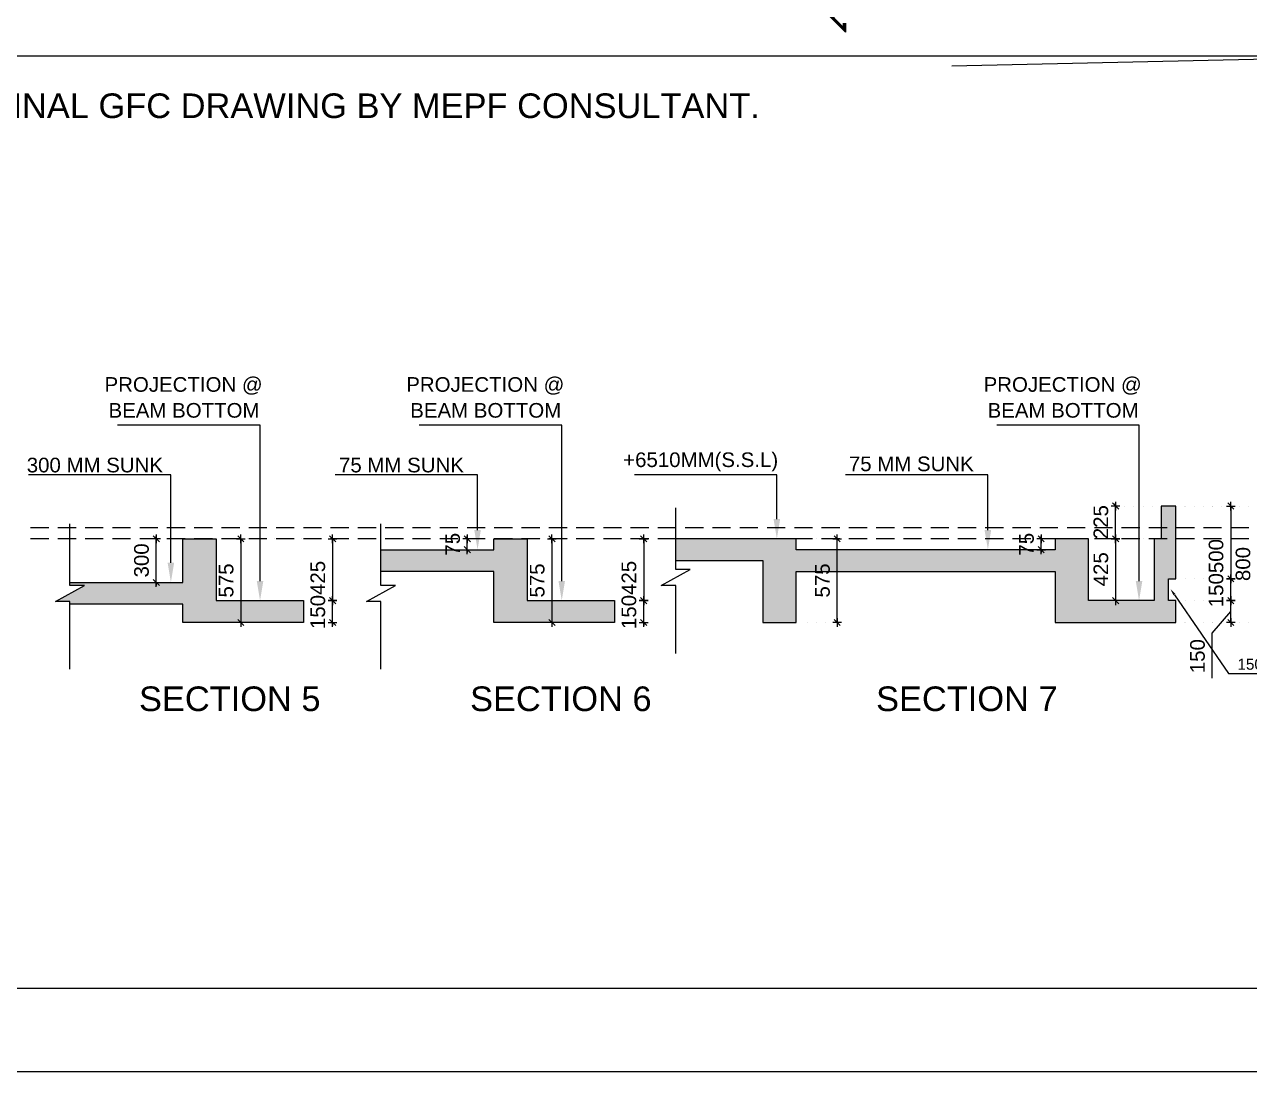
# Model space of a CAD drawing. Header units: millimetres. Extents: x -1303 to 98744, y -1303 to 90097.
# Drawn here: x 16656 to 32673, y 7 to 13691 of the extents above; entities that cross this region are included whole.
import ezdxf

# ---------------------------------------------------------------- set-up
doc = ezdxf.new("R2010")
doc.units = ezdxf.units.MM
doc.layers.add('PDF_Geometry', color=7, linetype='Continuous')
doc.layers.add('PDF_Text', color=7, linetype='Continuous')
doc.layers.add('PDF_Solid Fills', color=192, linetype='Continuous', true_color=0xc2c0c0c0)
doc.styles.add('PDF Arial-Black', font='arial.ttf')
doc.styles.add('PDF ArialMT', font='arial.ttf')
doc.styles.add('PDF Swiss721BT-LightCondensed', font='arial.ttf')

msp = doc.modelspace()

# ---------------------------------------------------------------- hatches: boundary and pattern name
at = {"layer": 'PDF_Solid Fills', "true_color": 0x0000f7}
h = msp.add_hatch(color=254, dxfattribs=at)
h.paths.add_polyline_path([(30568.84278, 6161.0661), (30568.84278, 6969.44845), (30131.39274, 6969.44845), (30131.39274, 6826.76303), (26745.86884, 6826.76303), (26745.86884, 6969.44845), (25171.41893, 6969.44845), (25171.41893, 6684.1618), (26308.41879, 6684.1618), (26308.41879, 5875.77945), (26745.86884, 5875.77945), (26745.86884, 6541.47637), (30131.39274, 6541.47637), (30131.39274, 5875.77945), (31710.07412, 5875.77945), (31710.07412, 6161.0661), (31614.95049, 6161.0661), (31614.95049, 6446.43746), (31710.07412, 6446.43746), (31710.07412, 6969.44845), (31424.78591, 6969.44845), (31424.78591, 6161.0661)], flags=0)
h.paths.add_polyline_path([(31710.07412, 6969.44845), (31710.07412, 7397.42054), (31519.90953, 7397.42054), (31519.90953, 6969.44845)], flags=0)
at = {"layer": 'PDF_Solid Fills'}
for points in [[(19163.30846, 6161.0661), (19163.30846, 6969.44845), (18725.85842, 6969.44845), (18725.85842, 6398.87566), (17249.74707, 6398.87566), (17249.74707, 6360.03043), (17439.23396, 6360.03043), (17249.74707, 6255.59725), (17060.26225, 6151.07987), (17249.74707, 6151.07987), (17249.74707, 6113.589), (18725.85842, 6113.589), (18725.85842, 5875.77945), (20304.53773, 5875.77945), (20304.53773, 6161.0661)], [(23230.77648, 6161.0661), (23230.77648, 6969.44845), (22793.24173, 6969.44845), (22793.24173, 6826.76303), (21317.13245, 6826.76303), (21317.13245, 6541.47637), (22793.24173, 6541.47637), (22793.24173, 5875.77945), (24371.92311, 5875.77945), (24371.92311, 6161.0661)]]:
    msp.add_hatch(color=256, dxfattribs=at).paths.add_polyline_path(points)

# ---------------------------------------------------------------- linework, layer by layer
at = {"layer": 'PDF_Geometry', "lineweight": 0}
for points in [[(6.54583, 6.54583), (97433.8658, 6.54583), (97433.8658, 88787.25523), (6.54583, 88787.25523)], [(1161.74035, 13281.54944), (80883.69126, 13281.54944), (80883.69126, 87632.06458), (1161.74035, 87632.06458)], [(1161.74035, 1094.88274), (96279.51452, 1094.88274), (96279.51452, 87632.06407), (1161.74035, 87632.06407)]]:
    msp.add_lwpolyline(points, close=True, dxfattribs=at)
at = {"layer": 'PDF_Geometry', "color": 9, "lineweight": 0, "true_color": 0xc0c0c0}
for points in [[(28778.92618, 13152.0657), (74523.7764, 14166.77512), (74523.7764, 15564.85614)], [(16973.94045, 7112.04917), (16736.13037, 7112.04917)], [(17330.22993, 7112.04917), (17092.42192, 7112.04917)], [(17686.52148, 7112.04917), (17448.71141, 7112.04917)], [(18043.65809, 7112.04917), (17805.84801, 7112.04917)], [(18399.94965, 7112.04917), (18162.13957, 7112.04917)], [(18757.08626, 7112.04917), (18519.27618, 7112.04917)], [(19113.37574, 7112.04917), (18875.56773, 7112.04917)], [(19469.66729, 7112.04917), (19231.85722, 7112.04917)], [(19826.8039, 7112.04917), (19588.9959, 7112.04917)], [(20183.09546, 7112.04917), (19945.28538, 7112.04917)], [(20540.23207, 7112.04917), (20302.42199, 7112.04917)], [(20896.52362, 7112.04917), (20658.71354, 7112.04917)], [(21252.8131, 7112.04917), (21015.0051, 7112.04917)], [(21609.94971, 7112.04917), (21372.14171, 7112.04917)], [(21966.24127, 7112.04917), (21728.43119, 7112.04917)], [(22323.37788, 7112.04917), (22085.56987, 7112.04917)], [(22679.66943, 7112.04917), (22441.85935, 7112.04917)], [(23035.95892, 7112.04917), (22798.15091, 7112.04917)], [(23393.0976, 7112.04917), (23155.28752, 7112.04917)], [(23749.38708, 7112.04917), (23511.57907, 7112.04917)], [(24105.67863, 7112.04917), (23868.71568, 7112.04917)], [(24462.81524, 7112.04917), (24225.00516, 7112.04917)], [(24819.1068, 7112.04917), (24581.29672, 7112.04917)], [(25176.24341, 7112.04917), (24938.43333, 7112.04917)], [(25532.53289, 7112.04917), (25294.72488, 7112.04917)], [(25888.82445, 7112.04917), (25651.01437, 7112.04917)], [(26245.96105, 7112.04917), (26008.15305, 7112.04917)], [(26602.25261, 7112.04917), (26364.44253, 7112.04917)], [(26959.38922, 7112.04917), (26721.57914, 7112.04917)], [(27315.68077, 7112.04917), (27077.87069, 7112.04917)], [(27671.97026, 7112.04917), (27434.16225, 7112.04917)], [(28029.10686, 7112.04917), (27791.29886, 7112.04917)], [(28385.39842, 7112.04917), (28147.58834, 7112.04917)], [(28742.53503, 7112.04917), (28504.72702, 7112.04917)], [(29098.82658, 7112.04917), (28861.0165, 7112.04917)], [(29455.11607, 7112.04917), (29217.30806, 7112.04917)], [(29812.25475, 7112.04917), (29574.44467, 7112.04917)], [(30168.54423, 7112.04917), (29930.73622, 7112.04917)], [(30524.83579, 7112.04917), (30287.87283, 7112.04917)], [(30881.97239, 7112.04917), (30644.16231, 7112.04917)], [(31238.26395, 7112.04917), (31000.45387, 7112.04917)], [(31595.40056, 7112.04917), (31357.59048, 7112.04917)], [(31951.69004, 7112.04917), (31713.88203, 7112.04917)], [(32307.9816, 7112.04917), (32071.01864, 7112.04917)], [(32665.1182, 7112.04917), (32427.3102, 7112.04917)], [(16973.94045, 6969.02541), (16736.13037, 6969.02541)], [(17330.22993, 6969.02541), (17092.42192, 6969.02541)], [(17686.52148, 6969.02541), (17448.71141, 6969.02541)], [(18043.65809, 6969.02541), (17805.84801, 6969.02541)], [(18399.94965, 6969.02541), (18162.13957, 6969.02541)], [(18757.08626, 6969.02541), (18519.27618, 6969.02541)], [(19113.37574, 6969.02541), (18875.56773, 6969.02541)], [(19469.66729, 6969.02541), (19231.85722, 6969.02541)], [(19826.8039, 6969.02541), (19588.9959, 6969.02541)], [(20183.09546, 6969.02541), (19945.28538, 6969.02541)], [(20540.23207, 6969.02541), (20302.42199, 6969.02541)], [(20896.52362, 6969.02541), (20658.71354, 6969.02541)], [(21252.8131, 6969.02541), (21015.0051, 6969.02541)], [(21609.94971, 6969.02541), (21372.14171, 6969.02541)], [(21966.24127, 6969.02541), (21728.43119, 6969.02541)], [(22323.37788, 6969.02541), (22085.56987, 6969.02541)], [(22679.66943, 6969.02541), (22441.85935, 6969.02541)], [(23035.95892, 6969.02541), (22798.15091, 6969.02541)], [(23393.0976, 6969.02541), (23155.28752, 6969.02541)], [(23749.38708, 6969.02541), (23511.57907, 6969.02541)], [(24105.67863, 6969.02541), (23868.71568, 6969.02541)], [(24462.81524, 6969.02541), (24225.00516, 6969.02541)], [(24819.1068, 6969.02541), (24581.29672, 6969.02541)], [(25176.24341, 6969.02541), (24938.43333, 6969.02541)], [(25532.53289, 6969.02541), (25294.72488, 6969.02541)], [(25888.82445, 6969.02541), (25651.01437, 6969.02541)], [(26245.96105, 6969.02541), (26008.15305, 6969.02541)], [(26602.25261, 6969.02541), (26364.44253, 6969.02541)], [(26959.38922, 6969.02541), (26721.57914, 6969.02541)], [(27315.68077, 6969.02541), (27077.87069, 6969.02541)], [(27671.97026, 6969.02541), (27434.16225, 6969.02541)], [(28029.10686, 6969.02541), (27791.29886, 6969.02541)], [(28385.39842, 6969.02541), (28147.58834, 6969.02541)], [(28742.53503, 6969.02541), (28504.72702, 6969.02541)], [(29098.82658, 6969.02541), (28861.0165, 6969.02541)], [(29455.11607, 6969.02541), (29217.30806, 6969.02541)], [(29812.25475, 6969.02541), (29574.44467, 6969.02541)], [(30168.54423, 6969.02541), (29930.73622, 6969.02541)], [(30524.83579, 6969.02541), (30287.87283, 6969.02541)], [(30881.97239, 6969.02541), (30644.16231, 6969.02541)], [(31238.26395, 6969.02541), (31000.45387, 6969.02541)], [(31595.40056, 6969.02541), (31357.59048, 6969.02541)], [(31951.69004, 6969.02541), (31713.88203, 6969.02541)], [(32307.9816, 6969.02541), (32071.01864, 6969.02541)], [(32665.1182, 6969.02541), (32427.3102, 6969.02541)]]:
    msp.add_lwpolyline(points, dxfattribs=at)
at = {"layer": 'PDF_Geometry', "color": 1, "lineweight": 0}
for points in [[(27388.46101, 13708.92905), (27388.46101, 13589.60045), (27093.10444, 13884.95806), (27388.46101, 14180.31565), (27388.46101, 14060.142)], [(27379.15299, 13708.92905), (27379.15299, 13612.45107), (27105.79889, 13884.95806), (27379.15299, 14157.46607), (27379.15299, 14060.142)], [(27368.99578, 13708.92905), (27368.99578, 13634.45457), (27119.33838, 13884.95806), (27368.99578, 14134.61545), (27368.99578, 14060.142)], [(27359.68776, 13708.92905), (27359.68776, 13657.30415), (27132.87995, 13884.95806), (27359.68776, 14111.76586), (27359.68776, 14060.142)], [(19735.40349, 6417.24014), (19735.40349, 8455.96753), (17873.55171, 8455.96753)], [(23679.9912, 6417.24014), (23679.9912, 8455.96753), (21818.13942, 8455.96753)], [(31228.10674, 6417.24014), (31228.10674, 8455.96753), (29367.10208, 8455.96753)], [(18569.2089, 6655.04919), (18569.2089, 7806.01262), (16708.20218, 7806.01262)], [(22579.80606, 7083.2754), (22579.80606, 7806.01262), (20717.95428, 7806.01262)], [(26493.07915, 7225.45307), (26493.07915, 7806.01262), (24631.22737, 7806.01262)], [(29251.15991, 7083.2754), (29251.15991, 7806.01262), (27390.15319, 7806.01262)]]:
    msp.add_lwpolyline(points, dxfattribs=at)
at = {"layer": 'PDF_Geometry', "lineweight": 0}
for points in [[(25171.1648, 5469.38833), (25171.1648, 6357.1528), (24981.59527, 6357.1528), (25360.73641, 6566.18808), (25171.1648, 6566.18808), (25171.1648, 7371.86222)], [(30921.7479, 7397.25111), (30921.7479, 7397.25111)], [(31042.76868, 7397.25111), (31042.76868, 7397.25111)], [(31161.25016, 7397.25111), (31161.25016, 7397.25111)], [(31280.57876, 7397.25111), (31280.57876, 7397.25111)], [(31399.06024, 7397.25111), (31399.06024, 7397.25111)], [(31519.23389, 7397.25111), (31519.23389, 7397.25111)], [(31709.65055, 7397.25111), (31709.65055, 7397.25111)], [(31709.65055, 7397.25111), (31709.65055, 7397.25111)], [(31828.97708, 7397.25111), (31828.97708, 7397.25111)], [(31830.67133, 7397.25111), (31830.67133, 7397.25111)], [(31947.45856, 7397.25111), (31947.45856, 7397.25111)], [(31949.99786, 7397.25111), (31949.99786, 7397.25111)], [(32066.78716, 7397.25111), (32066.78716, 7397.25111)], [(32068.47934, 7397.25111), (32068.47934, 7397.25111)], [(32185.26864, 7397.25111), (32185.26864, 7397.25111)], [(32187.80794, 7397.25111), (32187.80794, 7397.25111)], [(32304.59724, 7397.25111), (32304.59724, 7397.25111)], [(32306.28942, 7397.25111), (32306.28942, 7397.25111)], [(32423.07872, 7397.25111), (32423.07872, 7397.25111)], [(32428.15525, 7397.25111), (32428.15525, 7397.25111)], [(32542.40525, 7397.25111), (32542.40525, 7397.25111)], [(32660.88672, 7397.25111), (32660.88672, 7397.25111)], [(17248.98673, 5262.89184), (17248.98673, 6150.65682), (17060.26225, 6150.65682), (17438.55627, 6359.6921), (17248.98673, 6359.6921), (17248.98673, 7165.36573)], [(21317.13245, 5262.89184), (21317.13245, 6150.65682), (21127.56084, 6150.65682), (21505.85693, 6359.6921), (21317.13245, 6359.6921), (21317.13245, 7165.36573)], [(18378.79224, 6969.02541), (18378.79224, 6969.02541)], [(18552.28298, 6969.02541), (18552.28298, 6969.02541)], [(18725.77371, 6969.02541), (18725.77371, 6969.02541)], [(19163.30846, 6969.02541), (19163.30846, 6969.02541)], [(19163.30846, 6969.02541), (19163.30846, 6969.02541)], [(19324.10475, 6969.02541), (19324.10475, 6969.02541)], [(19329.18129, 6969.02541), (19329.18129, 6969.02541)], [(19448.50989, 6969.02541), (19448.50989, 6969.02541)], [(19484.90104, 6969.02541), (19484.90104, 6969.02541)], [(19566.99136, 6969.02541), (19566.99136, 6969.02541)], [(19686.31997, 6969.02541), (19686.31997, 6969.02541)], [(19804.80144, 6969.02541), (19804.80144, 6969.02541)], [(19924.12797, 6969.02541), (19924.12797, 6969.02541)], [(20042.60945, 6969.02541), (20042.60945, 6969.02541)], [(20161.09093, 6969.02541), (20161.09093, 6969.02541)], [(20280.41953, 6969.02541), (20280.41953, 6969.02541)], [(20398.90101, 6969.02541), (20398.90101, 6969.02541)], [(20518.22753, 6969.02541), (20518.22753, 6969.02541)], [(20684.10243, 6969.02541), (20684.10243, 6969.02541)], [(22446.09083, 6969.02541), (22446.09083, 6969.02541)], [(22619.58157, 6969.02541), (22619.58157, 6969.02541)], [(22793.0723, 6969.02541), (22793.0723, 6969.02541)], [(23230.60706, 6969.02541), (23230.60706, 6969.02541)], [(23230.60706, 6969.02541), (23230.60706, 6969.02541)], [(23391.40335, 6969.02541), (23391.40335, 6969.02541)], [(23396.48195, 6969.02541), (23396.48195, 6969.02541)], [(23515.81055, 6969.02541), (23515.81055, 6969.02541)], [(23552.19964, 6969.02541), (23552.19964, 6969.02541)], [(23634.29203, 6969.02541), (23634.29203, 6969.02541)], [(23753.61856, 6969.02541), (23753.61856, 6969.02541)], [(23872.10004, 6969.02541), (23872.10004, 6969.02541)], [(23991.42864, 6969.02541), (23991.42864, 6969.02541)], [(24109.91012, 6969.02541), (24109.91012, 6969.02541)], [(24229.23665, 6969.02541), (24229.23665, 6969.02541)], [(24347.71812, 6969.02541), (24347.71812, 6969.02541)], [(24466.1996, 6969.02541), (24466.1996, 6969.02541)], [(24585.5282, 6969.02541), (24585.5282, 6969.02541)], [(24752.24815, 6969.02541), (24752.24815, 6969.02541)], [(26745.27585, 6969.02541), (26745.27585, 6969.02541)], [(26895.06987, 6969.02541), (26895.06987, 6969.02541)], [(27013.55135, 6969.02541), (27013.55135, 6969.02541)], [(27132.87995, 6969.02541), (27132.87995, 6969.02541)], [(27282.67397, 6969.02541), (27282.67397, 6969.02541)], [(29980.66687, 6969.02541), (29980.66687, 6969.02541)], [(30131.30802, 6969.02541), (30131.30802, 6969.02541)], [(30568.84278, 6969.02541), (30568.84278, 6969.02541)], [(30745.71787, 6969.02541), (30745.71787, 6969.02541)], [(30921.7479, 6969.02541), (30921.7479, 6969.02541)], [(30921.7479, 6969.02541), (30921.7479, 6969.02541)], [(31042.76868, 6969.02541), (31042.76868, 6969.02541)], [(31161.25016, 6969.02541), (31161.25016, 6969.02541)], [(31280.57876, 6969.02541), (31280.57876, 6969.02541)], [(31399.06024, 6969.02541), (31399.06024, 6969.02541)], [(31519.23389, 6969.02541), (31519.23389, 6969.02541)], [(22446.09083, 6826.00113), (22446.09083, 6826.00113)], [(22619.58157, 6826.00113), (22619.58157, 6826.00113)], [(22793.0723, 6826.00113), (22793.0723, 6826.00113)], [(29980.66687, 6826.00113), (29980.66687, 6826.00113)], [(30131.30802, 6826.00113), (30131.30802, 6826.00113)], [(31709.65055, 6446.01391), (31709.65055, 6446.01391)], [(31709.65055, 6446.01391), (31709.65055, 6446.01391)], [(31830.67133, 6446.01391), (31830.67133, 6446.01391)], [(31830.67133, 6446.01391), (31830.67133, 6446.01391)], [(31949.99786, 6446.01391), (31949.99786, 6446.01391)], [(31949.99786, 6446.01391), (31949.99786, 6446.01391)], [(32068.47934, 6446.01391), (32068.47934, 6446.01391)], [(32068.47934, 6446.01391), (32068.47934, 6446.01391)], [(32187.80794, 6446.01391), (32187.80794, 6446.01391)], [(32187.80794, 6446.01391), (32187.80794, 6446.01391)], [(32306.28942, 6446.01391), (32306.28942, 6446.01391)], [(32306.28942, 6446.01391), (32306.28942, 6446.01391)], [(32428.15525, 6446.01391), (32428.15525, 6446.01391)], [(32428.15525, 6446.01391), (32428.15525, 6446.01391)], [(18378.79224, 6398.62152), (18378.79224, 6398.62152)], [(18552.28298, 6398.62152), (18552.28298, 6398.62152)], [(18725.77371, 6398.62152), (18725.77371, 6398.62152)], [(19163.30846, 6160.81248), (19163.30846, 6160.81248)], [(19329.18129, 6160.81248), (19329.18129, 6160.81248)], [(19448.50989, 6160.81248), (19448.50989, 6160.81248)], [(19566.99136, 6160.81248), (19566.99136, 6160.81248)], [(19686.31997, 6160.81248), (19686.31997, 6160.81248)], [(19804.80144, 6160.81248), (19804.80144, 6160.81248)], [(19924.12797, 6160.81248), (19924.12797, 6160.81248)], [(20042.60945, 6160.81248), (20042.60945, 6160.81248)], [(20161.09093, 6160.81248), (20161.09093, 6160.81248)], [(20280.41953, 6160.81248), (20280.41953, 6160.81248)], [(20304.11624, 6160.81248), (20304.11624, 6160.81248)], [(20398.90101, 6160.81248), (20398.90101, 6160.81248)], [(20435.29216, 6160.81248), (20435.29216, 6160.81248)], [(20518.22753, 6160.81248), (20518.22753, 6160.81248)], [(20553.77364, 6160.81248), (20553.77364, 6160.81248)], [(20684.10243, 6160.81248), (20684.10243, 6160.81248)], [(20684.10243, 6160.81248), (20684.10243, 6160.81248)], [(23230.60706, 6160.81248), (23230.60706, 6160.81248)], [(23396.48195, 6160.81248), (23396.48195, 6160.81248)], [(23515.81055, 6160.81248), (23515.81055, 6160.81248)], [(23634.29203, 6160.81248), (23634.29203, 6160.81248)], [(23753.61856, 6160.81248), (23753.61856, 6160.81248)], [(23872.10004, 6160.81248), (23872.10004, 6160.81248)], [(23991.42864, 6160.81248), (23991.42864, 6160.81248)], [(24109.91012, 6160.81248), (24109.91012, 6160.81248)], [(24229.23665, 6160.81248), (24229.23665, 6160.81248)], [(24347.71812, 6160.81248), (24347.71812, 6160.81248)], [(24371.41483, 6160.81248), (24371.41483, 6160.81248)], [(24466.1996, 6160.81248), (24466.1996, 6160.81248)], [(24502.59075, 6160.81248), (24502.59075, 6160.81248)], [(24585.5282, 6160.81248), (24585.5282, 6160.81248)], [(24621.07223, 6160.81248), (24621.07223, 6160.81248)], [(24752.24815, 6160.81248), (24752.24815, 6160.81248)], [(24752.24815, 6160.81248), (24752.24815, 6160.81248)], [(30568.84278, 6160.81248), (30568.84278, 6160.81248)], [(30745.71787, 6160.81248), (30745.71787, 6160.81248)], [(30921.7479, 6160.81248), (30921.7479, 6160.81248)], [(31690.18532, 6238.67133), (32398.53488, 5207.03649), (33667.98134, 5207.03649)], [(31709.65055, 6160.81248), (31709.65055, 6160.81248)], [(31709.65055, 6160.81248), (31709.65055, 6160.81248)], [(31830.67133, 6160.81248), (31830.67133, 6160.81248)], [(31830.67133, 6160.81248), (31830.67133, 6160.81248)], [(31949.99786, 6160.81248), (31949.99786, 6160.81248)], [(31949.99786, 6160.81248), (31949.99786, 6160.81248)], [(32068.47934, 6160.81248), (32068.47934, 6160.81248)], [(32068.47934, 6160.81248), (32068.47934, 6160.81248)], [(32187.80794, 6160.81248), (32187.80794, 6160.81248)], [(32187.80794, 6160.81248), (32187.80794, 6160.81248)], [(32306.28942, 6160.81248), (32306.28942, 6160.81248)], [(32306.28942, 6160.81248), (32306.28942, 6160.81248)], [(32428.15525, 6160.81248), (32428.15525, 6160.81248)], [(32428.15525, 6160.81248), (32428.15525, 6160.81248)], [(19163.30846, 5875.61053), (19163.30846, 5875.61053)], [(19324.10475, 5875.61053), (19324.10475, 5875.61053)], [(19484.90104, 5875.61053), (19484.90104, 5875.61053)], [(20304.11624, 5875.61053), (20304.11624, 5875.61053)], [(20435.29216, 5875.61053), (20435.29216, 5875.61053)], [(20553.77364, 5875.61053), (20553.77364, 5875.61053)], [(20684.10243, 5875.61053), (20684.10243, 5875.61053)], [(23230.60706, 5875.61053), (23230.60706, 5875.61053)], [(23391.40335, 5875.61053), (23391.40335, 5875.61053)], [(23552.19964, 5875.61053), (23552.19964, 5875.61053)], [(24371.41483, 5875.61053), (24371.41483, 5875.61053)], [(24502.59075, 5875.61053), (24502.59075, 5875.61053)], [(24621.07223, 5875.61053), (24621.07223, 5875.61053)], [(24752.24815, 5875.61053), (24752.24815, 5875.61053)], [(26745.27585, 5875.61053), (26745.27585, 5875.61053)], [(26895.06987, 5875.61053), (26895.06987, 5875.61053)], [(27013.55135, 5875.61053), (27013.55135, 5875.61053)], [(27132.87995, 5875.61053), (27132.87995, 5875.61053)], [(27282.67397, 5875.61053), (27282.67397, 5875.61053)], [(31709.65055, 5875.61053), (31709.65055, 5875.61053)], [(31709.65055, 5875.61053), (31709.65055, 5875.61053)], [(31828.97708, 5875.61053), (31828.97708, 5875.61053)], [(31830.67133, 5875.61053), (31830.67133, 5875.61053)], [(31947.45856, 5875.61053), (31947.45856, 5875.61053)], [(31949.99786, 5875.61053), (31949.99786, 5875.61053)], [(32066.78716, 5875.61053), (32066.78716, 5875.61053)], [(32068.47934, 5875.61053), (32068.47934, 5875.61053)], [(32185.26864, 5875.61053), (32185.26864, 5875.61053)], [(32187.80794, 5875.61053), (32187.80794, 5875.61053)], [(32304.59724, 5875.61053), (32304.59724, 5875.61053)], [(32306.28942, 5875.61053), (32306.28942, 5875.61053)], [(32423.07872, 5875.61053), (32423.07872, 5875.61053)], [(32428.15525, 5875.61053), (32428.15525, 5875.61053)], [(32542.40525, 5875.61053), (32542.40525, 5875.61053)], [(32660.88672, 5875.61053), (32660.88672, 5875.61053)]]:
    msp.add_lwpolyline(points, dxfattribs=at)
at = {"layer": 'PDF_Geometry', "color": 5, "lineweight": 0}
for points in [[(25171.1648, 6683.82346), (26307.74109, 6683.82346), (26307.74109, 5875.61053), (26745.27585, 5875.61053), (26745.27585, 6540.79919), (30131.30802, 6540.79919), (30131.30802, 5875.61053), (31709.65055, 5875.61053), (31709.65055, 6160.81248), (31614.86579, 6160.81248), (31614.86579, 6446.01391), (31709.65055, 6446.01391), (31709.65055, 6969.02541), (31709.65055, 7397.25111), (31519.23389, 7397.25111), (31519.23389, 6969.02541), (31424.44913, 6969.02541), (31424.44913, 6160.81248), (30568.84278, 6160.81248), (30568.84278, 6969.02541), (30131.30802, 6969.02541), (30131.30802, 6826.00113), (26745.27585, 6826.00113), (26745.27585, 6969.02541), (26307.74109, 6969.02541), (25171.1648, 6969.02541)], [(17248.98673, 6398.62152), (18725.77371, 6398.62152), (18725.77371, 6969.02541), (19163.30846, 6969.02541), (19163.30846, 6160.81248), (20304.11624, 6160.81248), (20304.11624, 5875.61053), (18725.77371, 5875.61053), (18725.77371, 6113.41958), (17248.98673, 6113.41958)], [(21317.13245, 6826.00113), (22793.0723, 6826.00113), (22793.0723, 6969.02541), (23230.60706, 6969.02541), (23230.60706, 6160.81248), (24371.41483, 6160.81248), (24371.41483, 5875.61053), (22793.0723, 5875.61053), (22793.0723, 6540.79919), (21317.13245, 6540.79919)]]:
    msp.add_lwpolyline(points, dxfattribs=at)
at = {"layer": 'PDF_Geometry', "color": 222, "lineweight": 0, "true_color": 0xb8008a}
for points in [[(30979.29646, 7397.25111), (30865.04647, 7397.25111)], [(30881.97239, 7437.02662), (30962.37054, 7356.62899)], [(30921.7479, 7453.95255), (30921.7479, 7339.70307)], [(30921.7479, 7415.86921), (30921.7479, 7435.33444)], [(30921.7479, 6969.02541), (30921.7479, 7397.25111)], [(32370.60669, 7397.25111), (32484.85668, 7397.25111)], [(32468.77789, 7356.62899), (32387.53261, 7437.02662)], [(32428.15525, 7339.70307), (32428.15525, 7453.95255)], [(32428.15525, 7377.78588), (32428.15525, 6464.63253), (32428.15525, 6484.09724)], [(18436.33873, 6969.02541), (18322.08873, 6969.02541)], [(18339.01466, 7009.64753), (18419.4128, 6928.40278)], [(18378.79224, 7025.72685), (18378.79224, 6912.32345)], [(18378.79224, 6987.64352), (18378.79224, 7007.10874)], [(18378.79224, 6398.62152), (18378.79224, 6969.02541)], [(19427.35248, 6969.02541), (19541.60248, 6969.02541)], [(19525.52368, 6928.40278), (19444.27841, 7009.64753)], [(19484.90104, 6912.32345), (19484.90104, 7025.72685)], [(19484.90104, 6950.40679), (19484.90104, 5894.22915)], [(20627.401, 6969.02541), (20741.65099, 6969.02541)], [(20724.72507, 6928.40278), (20644.32692, 7009.64753)], [(20684.10243, 6912.32345), (20684.10243, 7025.72685)], [(20684.10243, 6950.40679), (20684.10243, 6179.43059), (20684.10243, 6198.89581)], [(22503.6394, 6969.02541), (22389.3894, 6969.02541)], [(22406.31533, 7009.64753), (22486.71347, 6928.40278)], [(22446.09083, 7025.72685), (22446.09083, 6912.32345)], [(22446.09083, 6987.64352), (22446.09083, 7007.10874)], [(22446.09083, 6826.00113), (22446.09083, 6969.02541)], [(23495.4982, 6969.02541), (23608.90314, 6969.02541)], [(23592.82227, 6928.40278), (23511.57907, 7009.64753)], [(23552.19964, 6912.32345), (23552.19964, 7025.72685)], [(23552.19964, 6950.40679), (23552.19964, 5894.22915)], [(24694.69959, 6969.02541), (24808.94958, 6969.02541)], [(24792.02366, 6928.40278), (24711.62551, 7009.64753)], [(24752.24815, 6912.32345), (24752.24815, 7025.72685)], [(24752.24815, 6950.40679), (24752.24815, 6179.43059), (24752.24815, 6198.89581)], [(27225.12541, 6969.02541), (27339.37541, 6969.02541)], [(27322.44948, 6928.40278), (27242.05134, 7009.64753)], [(27282.67397, 6912.32345), (27282.67397, 7025.72685)], [(27282.67397, 5894.22915), (27282.67397, 6950.40679)], [(30006.90289, 6969.02541), (29892.65289, 6969.02541)], [(29908.73169, 7009.64753), (29989.97696, 6928.40278)], [(29949.35433, 7025.72685), (29949.35433, 6912.32345)], [(29949.35433, 6987.64352), (29949.35433, 7007.10874)], [(29949.35433, 6826.00113), (29949.35433, 6969.02541)], [(30921.7479, 6930.94207), (30921.7479, 6950.40679), (30921.7479, 6179.43059)], [(22389.3894, 6826.00113), (22503.6394, 6826.00113)], [(22486.71347, 6786.22511), (22406.31533, 6866.62325)], [(22446.09083, 6769.29918), (22446.09083, 6883.54918)], [(22446.09083, 6807.38252), (22446.09083, 6787.9178)], [(29892.65289, 6826.00113), (30006.90289, 6826.00113)], [(29989.97696, 6786.22511), (29908.73169, 6866.62325)], [(29949.35433, 6769.29918), (29949.35433, 6883.54918)], [(29949.35433, 6807.38252), (29949.35433, 6787.9178)], [(18419.4128, 6357.9994), (18339.01466, 6438.39755)], [(18378.79224, 6341.07348), (18378.79224, 6455.32347)], [(32428.15525, 6160.81248), (32428.15525, 6446.01391)], [(18322.08873, 6398.62152), (18436.33873, 6398.62152)], [(18378.79224, 6379.15681), (18378.79224, 6360.53819)], [(20684.10243, 5875.61053), (20684.10243, 6160.81248)], [(24752.24815, 5875.61053), (24752.24815, 6160.81248)], [(30979.29646, 6160.81248), (30865.04647, 6160.81248)], [(30881.97239, 6201.43459), (30962.37054, 6120.18985)], [(30921.7479, 6217.51392), (30921.7479, 6103.26392)], [(32428.15525, 5894.22915), (32428.15525, 6141.34726), (32428.15525, 6122.72914)], [(19484.90104, 5932.31248), (19484.90104, 5818.06249)], [(20684.10243, 5818.06249), (20684.10243, 5932.31248)], [(23552.19964, 5932.31248), (23552.19964, 5818.06249)], [(24752.24815, 5818.06249), (24752.24815, 5932.31248)], [(27282.67397, 5932.31248), (27282.67397, 5818.06249)], [(32185.26864, 5145.25696), (32185.26864, 5736.81774), (32428.15525, 6017.7882)], [(32428.15525, 5932.31248), (32428.15525, 5818.06249)], [(19541.60248, 5875.61053), (19427.35248, 5875.61053)], [(19444.27841, 5915.38656), (19525.52368, 5834.98841)], [(20627.401, 5875.61053), (20741.65099, 5875.61053)], [(20724.72507, 5834.98841), (20644.32692, 5915.38656)], [(20684.10243, 5856.14582), (20684.10243, 5837.5272)], [(23608.90314, 5875.61053), (23495.4982, 5875.61053)], [(23511.57907, 5915.38656), (23592.82227, 5834.98841)], [(24694.69959, 5875.61053), (24808.94958, 5875.61053)], [(24792.02366, 5834.98841), (24711.62551, 5915.38656)], [(24752.24815, 5856.14582), (24752.24815, 5837.5272)], [(27339.37541, 5875.61053), (27225.12541, 5875.61053)], [(27242.05134, 5915.38656), (27322.44948, 5834.98841)], [(32484.85668, 5875.61053), (32370.60669, 5875.61053)], [(32387.53261, 5915.38656), (32468.77789, 5834.98841)]]:
    msp.add_lwpolyline(points, dxfattribs=at)
for points in [[(30979.29646, 6969.02541), (30865.04647, 6969.02541)], [(30881.97239, 7009.64753), (30962.37054, 6928.40278)], [(30921.7479, 7025.72685), (30921.7479, 6912.32345)], [(32370.60669, 6446.01391), (32484.85668, 6446.01391)], [(32468.77789, 6405.39179), (32387.53261, 6486.63654)], [(32428.15525, 6389.31247), (32428.15525, 6502.71586)], [(20627.401, 6160.81248), (20741.65099, 6160.81248)], [(20724.72507, 6120.18985), (20644.32692, 6201.43459)], [(20684.10243, 6103.26392), (20684.10243, 6217.51392)], [(24694.69959, 6160.81248), (24808.94958, 6160.81248)], [(24792.02366, 6120.18985), (24711.62551, 6201.43459)], [(24752.24815, 6103.26392), (24752.24815, 6217.51392)], [(32484.85668, 6160.81248), (32370.60669, 6160.81248)], [(32387.53261, 6201.43459), (32468.77789, 6120.18985)], [(32428.15525, 6217.51392), (32428.15525, 6103.26392)]]:
    msp.add_lwpolyline(points, close=True, dxfattribs=at)
at = {"layer": 'PDF_Solid Fills', "color": 1}
for points in [[(26535.98695, 7226.21445), (26493.16386, 6969.44845), (26450.34284, 7226.21445)], [(22622.62915, 7083.52903), (22579.89077, 6826.76303), (22537.06768, 7083.52903)], [(29294.65862, 7083.52903), (29251.92026, 6826.76303), (29209.09923, 7083.52903)], [(18612.79233, 6655.64165), (18570.05395, 6398.87566), (18527.23087, 6655.64165)], [(19778.65014, 6417.83262), (19735.82705, 6161.0661), (19693.00397, 6417.83262)], [(23723.23784, 6417.83262), (23680.49948, 6161.0661), (23637.67639, 6417.83262)], [(31271.69224, 6417.83262), (31228.86915, 6161.0661), (31186.13077, 6417.83262)]]:
    msp.add_solid(points, dxfattribs=at)
at = {"layer": 'PDF_Solid Fills', "color": 7}
msp.add_solid([(31677.91444, 6230.29307), (31637.20709, 6317.71562), (31704.06368, 6248.23451)], dxfattribs=at)

# ---------------------------------------------------------------- texts
at = {"layer": 'PDF_Text', "color": 1, "attachment_point": 4}
for s, insert, char_height, style in [('NOTE : SLAB BEAM AND MEPF CUTOUTS WOULD BE AS PER FINAL GFC DRAWING BY MEPF CONSULTANT.    ', (2876.57302, 12626.90195), 322.0424167, 'PDF Arial-Black'), ('PROJECTION @', (17702.84736, 8966.89177), 191.229465, 'PDF ArialMT'), ('PROJECTION @', (21647.63397, 8966.89177), 191.229465, 'PDF ArialMT'), ('PROJECTION @', (29196.36848, 8966.89177), 191.229465, 'PDF ArialMT'), ('BEAM BOTTOM', (17754.96388, 8646.6487), 191.229465, 'PDF ArialMT'), ('BEAM BOTTOM', (21699.7505, 8646.6487), 191.229465, 'PDF ArialMT'), ('BEAM BOTTOM', (29248.48501, 8646.6487), 191.229465, 'PDF ArialMT'), ('300 MM SUNK', (16685.43008, 7931.48531), 191.229465, 'PDF ArialMT'), ('75 MM SUNK', (20768.55341, 7931.48531), 191.229465, 'PDF ArialMT'), ('+6510MM(S.S.L)', (24483.55725, 7973.44714), 191.229465, 'PDF ArialMT'), ('75 MM SUNK', (27434.70768, 7947.10262), 191.229465, 'PDF ArialMT')]:
    msp.add_mtext(s, dxfattribs=dict(at, insert=insert, char_height=char_height, style=style))
at = {"layer": 'PDF_Text', "char_height": 191.229465, "attachment_point": 4, "rotation": 90, "style": 'PDF ArialMT'}
for s, insert in [('225', (30730.2062, 6963.79439)), ('300', (18186.5739, 6463.83821)), ('75', (22254.50394, 6749.90765)), ('75', (29757.82859, 6749.90765)), ('150500', (32236.14434, 6074.58174)), ('425', (30730.2062, 6347.81254)), ('800', (32588.62286, 6416.47725)), ('575', (19292.79848, 6201.354)), ('150425', (20492.15439, 5789.27315)), ('575', (23360.34971, 6201.354)), ('150425', (24559.70562, 5789.27315)), ('575', (27090.73194, 6201.354)), ('150', (31993.56381, 5212.40021))]:
    msp.add_mtext(s, dxfattribs=dict(at, insert=insert))
at = {"layer": 'PDF_Text', "insert": (32514.20927, 5328.66909), "char_height": 143.4219051, "attachment_point": 4, "style": 'PDF ArialMT'}
msp.add_mtext('150 X 50 MM', dxfattribs=at)
at = {"layer": 'PDF_Text', "color": 20, "true_color": 0xff3f00, "char_height": 321.805316, "attachment_point": 4, "style": 'PDF Swiss721BT-LightCondensed'}
for s, insert in [('SECTION 5', (18153.57975, 4875.8683)), ('SECTION 6', (22482.27752, 4875.8683)), ('SECTION 7', (27790.44483, 4875.8683))]:
    msp.add_mtext(s, dxfattribs=dict(at, insert=insert))

doc.saveas('drawing.dxf')
